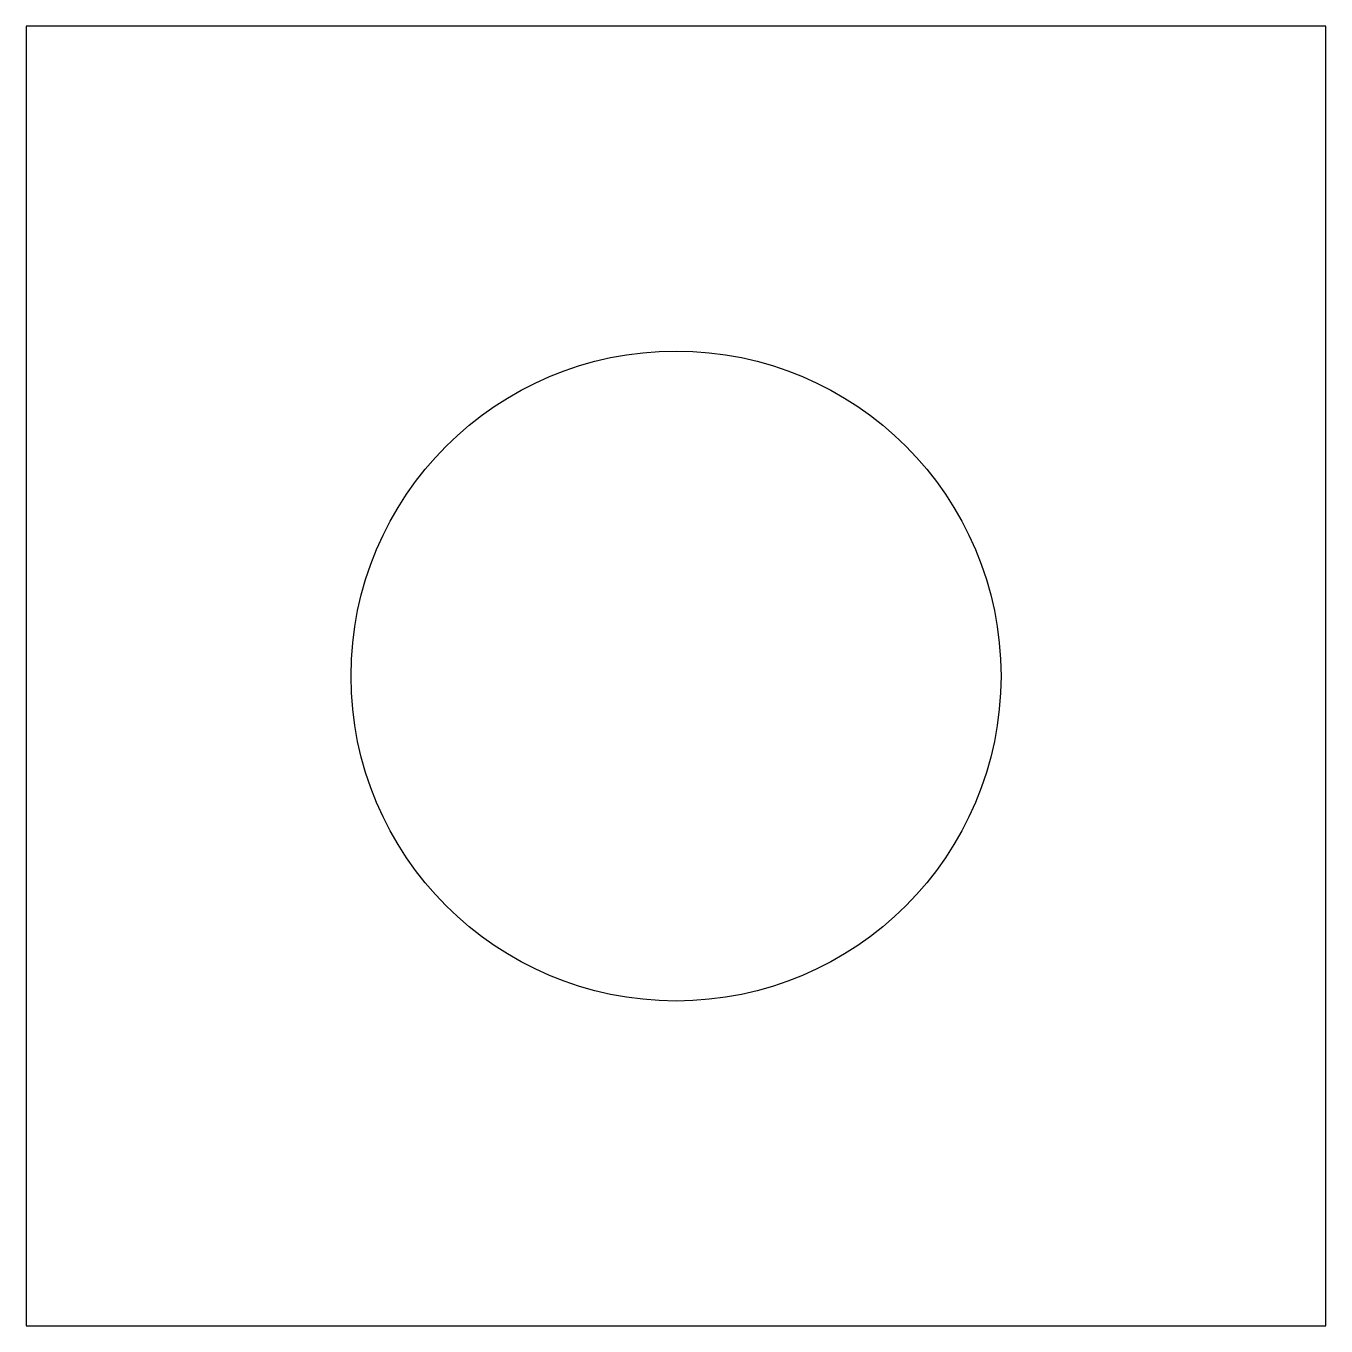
# Model space of a CAD drawing. Extents: x -10 to 10, y -10 to 10.
import ezdxf

# ---------------------------------------------------------------- set-up
doc = ezdxf.new("R2010")
doc.units = 0
doc.layers.add('DEFAULT', color=7, linetype='CONTINUOUS')

msp = doc.modelspace()

# ---------------------------------------------------------------- linework, layer by layer
at = {"layer": 'DEFAULT'}
for p, q in [((10, 10), (-10, 10)), ((-10, 10), (-10, -10)), ((10, -10), (10, 10)), ((-10, -10), (10, -10))]:
    msp.add_line(p, q, dxfattribs=at)
at = {"layer": 'DEFAULT', "extrusion": (0, 0, -1)}
for start, end in [(0, 180), (180, 0)]:
    msp.add_arc((0, 0), 5, start, end, dxfattribs=at)

doc.saveas('drawing.dxf')
